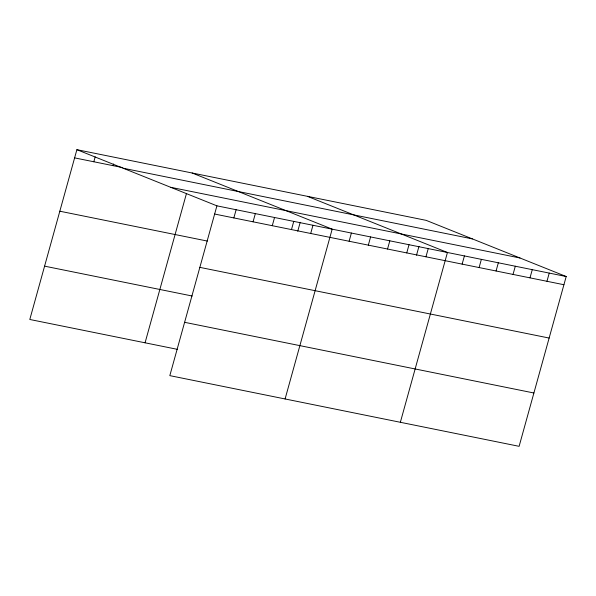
<?xml version="1.0" encoding="UTF-8"?>
<svg xmlns="http://www.w3.org/2000/svg" width="596" height="596" viewBox="0 0 596 596"><rect width="100%" height="100%" fill="white"/><g stroke="black" fill="none" stroke-linecap="round" stroke-linejoin="round"><path stroke-width="0.89" d="M76.891 149.678L216.914 205.836L169.823 375.636L519.109 446.322L566.2 276.522L426.177 220.364L76.891 149.678L29.8 319.478L177.37 349.338M93.825 161.769L95.189 156.845M113.039 165.658L113.493 164.012M145.066 342.804L186.429 193.648M233.848 217.927L236.128 209.725M253.062 221.816L255.334 213.614M272.275 225.705L274.547 217.503M291.481 229.587L293.761 221.392M297.747 231.196L300.213 222.308M310.695 233.476L312.967 225.273M285.089 398.962L332.181 229.162L192.15 173.004M349.114 241.253L351.387 233.051M368.328 245.142L370.6 236.94M387.534 249.031L389.814 240.829M406.748 252.92L409.02 244.718M416.507 255.23L418.973 246.342M425.961 256.801L428.233 248.606M400.356 422.288L447.44 252.488L307.417 196.33M462.131 264.125L464.411 255.922M479.102 267.559L481.374 259.357M496.066 270.994L498.338 262.791M513.029 274.428L515.302 266.226M529.993 277.863L532.273 269.66M546.957 281.29L549.236 273.095M74.612 157.88L122.642 167.595M123.096 168.214L472.382 238.899M170.709 187.308L519.995 257.993M216.914 205.836L566.2 276.522M214.642 214.038L563.928 284.724M59.823 211.208L207.401 241.075M199.854 267.366L549.139 338.051M44.588 266.151L192.165 296.011M184.611 322.309L533.897 392.995"/></g></svg>
